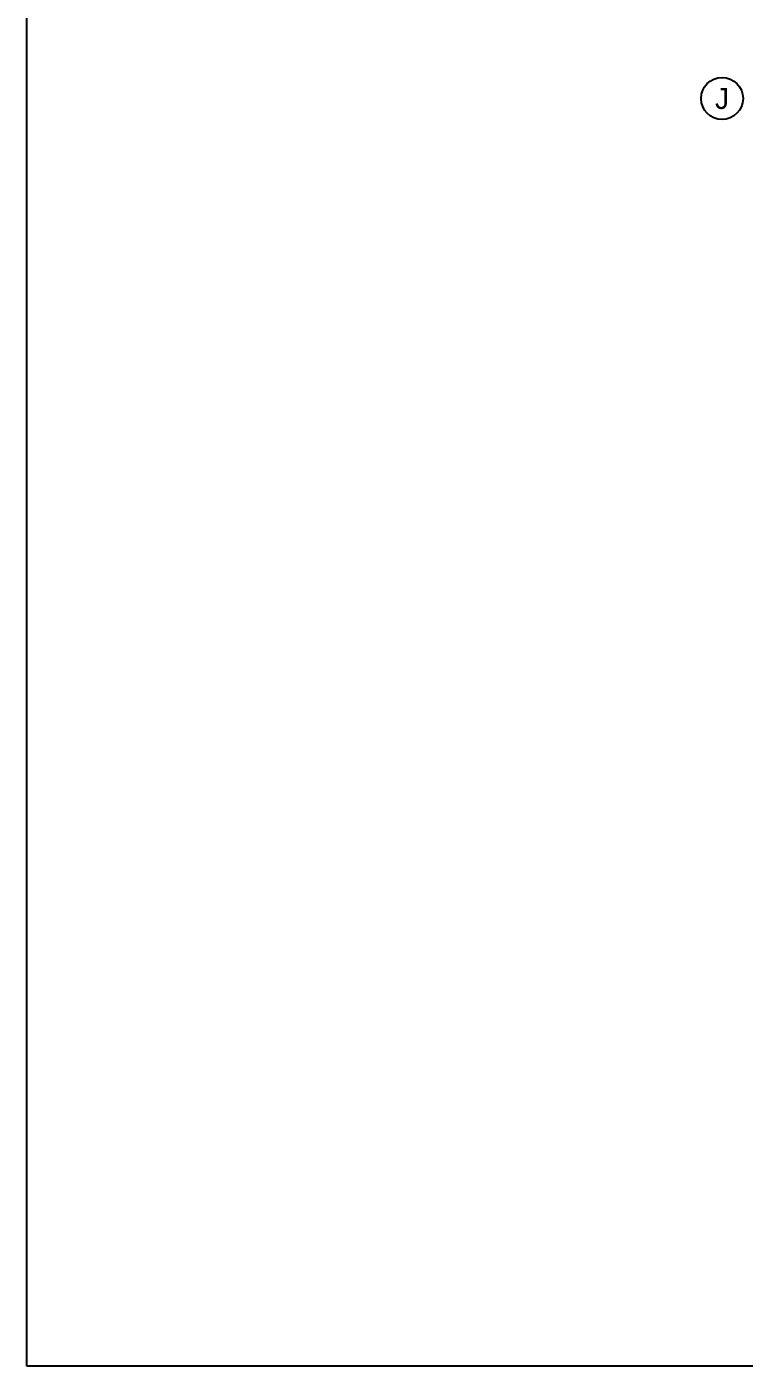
# Model space of a CAD drawing. Header units: millimetres. Extents: x -276609 to 1081398, y -453808 to 472098.
# Drawn here: x 769655 to 785026, y -94077 to -65396 of the extents above; entities that cross this region are included whole.
import ezdxf
from ezdxf.enums import TextEntityAlignment as Align

# ---------------------------------------------------------------- set-up
doc = ezdxf.new("R2010")
doc.units = ezdxf.units.MM
doc.header["$MEASUREMENT"] = 0
doc.layers.add('A-Anno-Grid Lines', color=7, linetype='Continuous', true_color=0xbbc3bd)
for name, color, linetype in [('Anno_Frames', 7, 'Continuous'), ('Anno_Labels', 7, 'Continuous'), ('Dimension', 7, 'Continuous')]:
    doc.layers.add(name, color=color, linetype=linetype)
doc.styles.get("Standard").update_dxf_attribs({"font": ''})
doc.styles.get('Standard').set_extended_font_data('Gill Sans MT')

# ---------------------------------------------------------------- blocks, each defined once
blk = doc.blocks.new('Grid Head')
blk.add_circle((0, 0), 3)
at = {"layer": 'Anno_Labels'}
blk.add_attdef('GRID_NAME', text='', height=3, dxfattribs=at).set_placement((0, 0), align=Align.MIDDLE_CENTER)
blk = doc.blocks.new('grd din')
at = {"layer": 'Anno_Frames'}
ref = blk.add_blockref('Grid Head', (469758, 152289), dxfattribs=dict(at, xscale=150, yscale=150, zscale=150))
ref.add_attrib('GRID_NAME', 'J', dxfattribs={"layer": '0', "height": 450}).set_placement((469758, 152289), align=Align.MIDDLE_CENTER)

msp = doc.modelspace()

# ---------------------------------------------------------------- linework, layer by layer
at = {"layer": 'Dimension'}
msp.add_lwpolyline([(769654.6, -94077.1), (769654.6, -34677.1), (853654.6, -34677.1), (853654.6, -94077.1)], close=True, dxfattribs=at)

# ---------------------------------------------------------------- block references
at = {"layer": 'A-Anno-Grid Lines'}
msp.add_blockref('grd din', (314793.6, -219219.5), dxfattribs=at)

doc.saveas('drawing.dxf')
